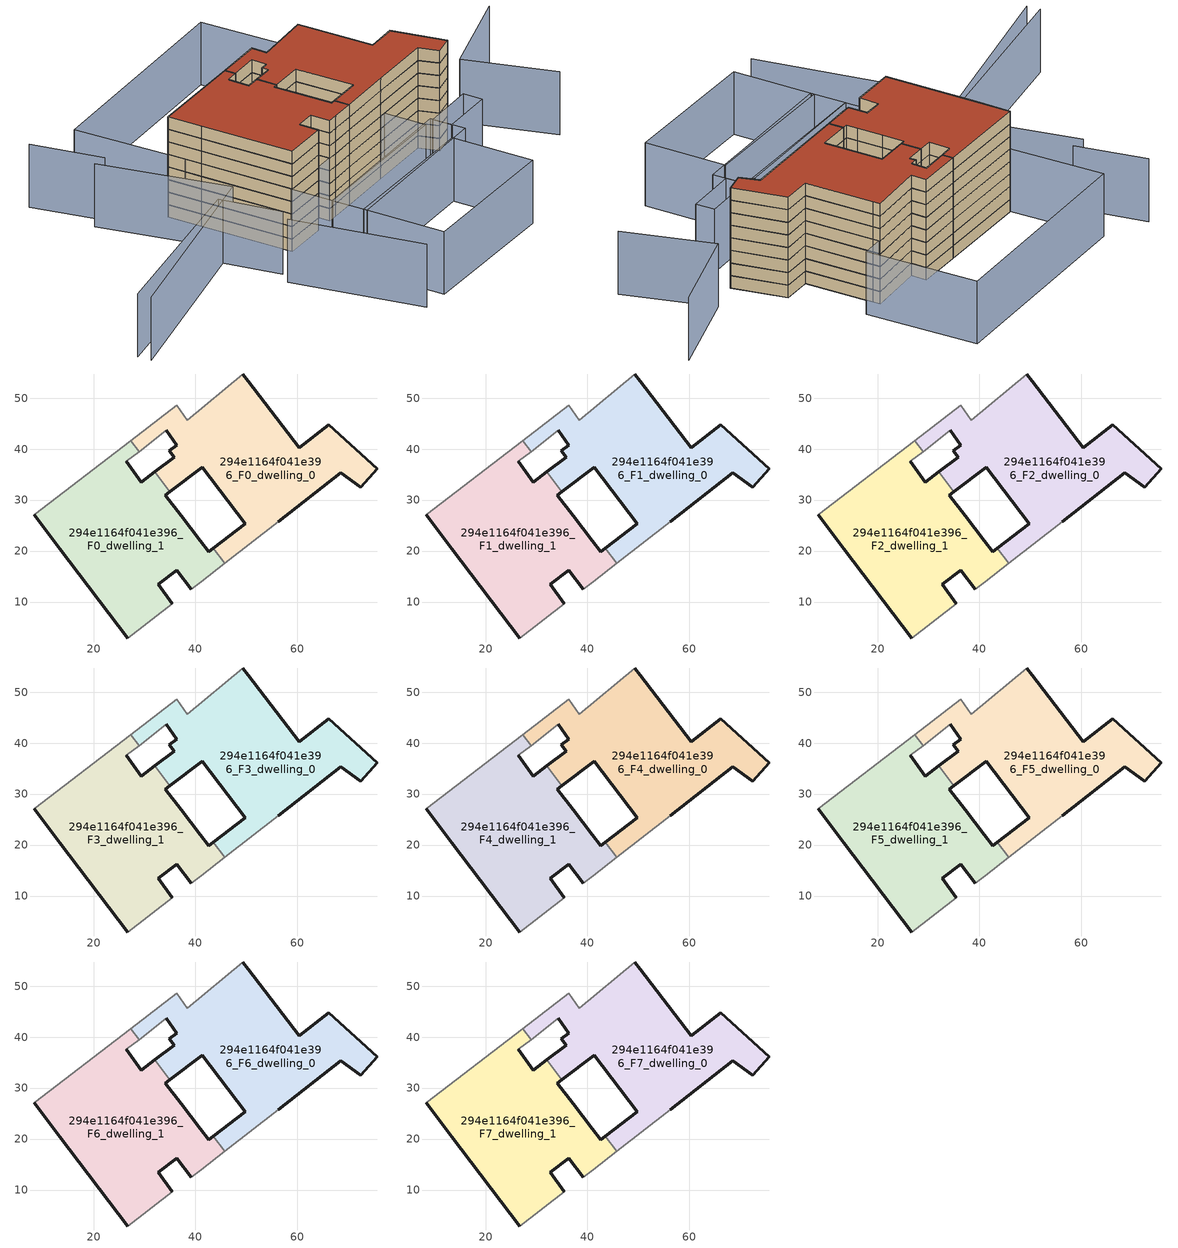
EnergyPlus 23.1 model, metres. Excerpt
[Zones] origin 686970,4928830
294e1164f041e396_F0_dwelling_0
 floor ground (EU_floor_Construction): 72.4,32.49 75.68,36.12 66.12,44.74 60.32,40.29 50.35,53.33 49.29,54.73 38.42,45.63 36.32,48.61 27.27,41.68 28.93,39.52 34.22,43.69 36.31,40.73 34.88,39.63 35.83,38.4 32,35.51 35,31.6 41.31,36.42 49.78,25.36 43.48,20.54 45.72,17.61 56.24,25.79 68.51,35.34 z0
 wall outside (EU_wall_Construction): 43.48,20.54 49.78,25.36 41.31,36.42 35,31.6 / 32,35.51 35.83,38.4 34.88,39.63 36.31,40.73 34.22,43.69 / 49.29,54.73 50.35,53.33 60.32,40.29 66.12,44.74 75.68,36.12 72.4,32.49 68.51,35.34 56.24,25.79 z0:3
 wall adiabatic (EU_wall_Construction): 56.24,25.79 45.72,17.61 / 34.22,43.69 28.93,39.52 / 27.27,41.68 36.32,48.61 38.42,45.63 49.29,54.73 z0:3
 wall to 294e1164f041e396_F0_dwelling_1 (EU_wall_Construction): 45.72,17.61 43.48,20.54 / 35,31.6 32,35.51 / 28.93,39.52 27.27,41.68 z0:3
294e1164f041e396_F0_dwelling_1
 floor ground (EU_floor_Construction): 39.19,12.53 41.12,14.03 45.72,17.61 43.48,20.54 42.6,19.86 40.96,22 37.19,26.92 34.12,30.92 35,31.6 32,35.51 29.37,33.53 26.46,37.57 28.93,39.52 27.27,41.68 8.35,27.16 13.39,20.5 26.7,2.95 35.47,9.68 32.69,13.52 36.37,16.28 z0
 wall outside (EU_wall_Construction): 26.7,2.95 13.39,20.5 8.35,27.16 / 26.46,37.57 29.37,33.53 32,35.51 / 35,31.6 34.12,30.92 37.19,26.92 40.96,22 42.6,19.86 43.48,20.54 / 39.19,12.53 36.37,16.28 32.69,13.52 35.47,9.68 z0:3
 wall adiabatic (EU_wall_Construction): 35.47,9.68 26.7,2.95 / 8.35,27.16 27.27,41.68 / 28.93,39.52 26.46,37.57 / 45.72,17.61 41.12,14.03 39.19,12.53 z0:3
294e1164f041e396_F1_dwelling_0
 floor to 294e1164f041e396_F0_dwelling_0 (EU_floor_Construction): 72.4,32.49 75.68,36.12 66.12,44.74 60.32,40.29 50.35,53.33 49.29,54.73 38.42,45.63 36.32,48.61 27.27,41.68 28.93,39.52 34.22,43.69 36.31,40.73 34.88,39.63 35.83,38.4 32,35.51 35,31.6 41.31,36.42 49.78,25.36 43.48,20.54 45.72,17.61 56.24,25.79 68.51,35.34 z3
 wall outside (EU_wall_Construction): 43.48,20.54 49.78,25.36 41.31,36.42 35,31.6 / 32,35.51 35.83,38.4 34.88,39.63 36.31,40.73 34.22,43.69 / 49.29,54.73 50.35,53.33 60.32,40.29 66.12,44.74 75.68,36.12 72.4,32.49 68.51,35.34 56.24,25.79 z3:6
 wall adiabatic (EU_wall_Construction): 56.24,25.79 45.72,17.61 / 34.22,43.69 28.93,39.52 / 27.27,41.68 36.32,48.61 38.42,45.63 49.29,54.73 z3:6
 wall to 294e1164f041e396_F1_dwelling_1 (EU_wall_Construction): 45.72,17.61 43.48,20.54 / 35,31.6 32,35.51 / 28.93,39.52 27.27,41.68 z3:6
294e1164f041e396_F1_dwelling_1
 floor to 294e1164f041e396_F0_dwelling_1 (EU_floor_Construction): 39.19,12.53 41.12,14.03 45.72,17.61 43.48,20.54 42.6,19.86 40.96,22 37.19,26.92 34.12,30.92 35,31.6 32,35.51 29.37,33.53 26.46,37.57 28.93,39.52 27.27,41.68 8.35,27.16 13.39,20.5 26.7,2.95 35.47,9.68 32.69,13.52 36.37,16.28 z3
 wall outside (EU_wall_Construction): 26.7,2.95 13.39,20.5 8.35,27.16 / 26.46,37.57 29.37,33.53 32,35.51 / 35,31.6 34.12,30.92 37.19,26.92 40.96,22 42.6,19.86 43.48,20.54 / 39.19,12.53 36.37,16.28 32.69,13.52 35.47,9.68 z3:6
 wall adiabatic (EU_wall_Construction): 35.47,9.68 26.7,2.95 / 8.35,27.16 27.27,41.68 / 28.93,39.52 26.46,37.57 / 45.72,17.61 41.12,14.03 39.19,12.53 z3:6
294e1164f041e396_F2_dwelling_0
 floor to 294e1164f041e396_F1_dwelling_0 (EU_floor_Construction): 72.4,32.49 75.68,36.12 66.12,44.74 60.32,40.29 50.35,53.33 49.29,54.73 38.42,45.63 36.32,48.61 27.27,41.68 28.93,39.52 34.22,43.69 36.31,40.73 34.88,39.63 35.83,38.4 32,35.51 35,31.6 41.31,36.42 49.78,25.36 43.48,20.54 45.72,17.61 56.24,25.79 68.51,35.34 z6
 wall outside (EU_wall_Construction): 43.48,20.54 49.78,25.36 41.31,36.42 35,31.6 / 32,35.51 35.83,38.4 34.88,39.63 36.31,40.73 34.22,43.69 / 49.29,54.73 50.35,53.33 60.32,40.29 66.12,44.74 75.68,36.12 72.4,32.49 68.51,35.34 56.24,25.79 z6:9
 wall adiabatic (EU_wall_Construction): 56.24,25.79 45.72,17.61 / 34.22,43.69 28.93,39.52 / 27.27,41.68 36.32,48.61 38.42,45.63 49.29,54.73 z6:9
 wall to 294e1164f041e396_F2_dwelling_1 (EU_wall_Construction): 45.72,17.61 43.48,20.54 / 35,31.6 32,35.51 / 28.93,39.52 27.27,41.68 z6:9
294e1164f041e396_F2_dwelling_1
 floor to 294e1164f041e396_F1_dwelling_1 (EU_floor_Construction): 39.19,12.53 41.12,14.03 45.72,17.61 43.48,20.54 42.6,19.86 40.96,22 37.19,26.92 34.12,30.92 35,31.6 32,35.51 29.37,33.53 26.46,37.57 28.93,39.52 27.27,41.68 8.35,27.16 13.39,20.5 26.7,2.95 35.47,9.68 32.69,13.52 36.37,16.28 z6
 wall outside (EU_wall_Construction): 26.7,2.95 13.39,20.5 8.35,27.16 / 26.46,37.57 29.37,33.53 32,35.51 / 35,31.6 34.12,30.92 37.19,26.92 40.96,22 42.6,19.86 43.48,20.54 / 39.19,12.53 36.37,16.28 32.69,13.52 35.47,9.68 z6:9
 wall adiabatic (EU_wall_Construction): 35.47,9.68 26.7,2.95 / 8.35,27.16 27.27,41.68 / 28.93,39.52 26.46,37.57 / 45.72,17.61 41.12,14.03 39.19,12.53 z6:9
294e1164f041e396_F3_dwelling_0
 floor to 294e1164f041e396_F2_dwelling_0 (EU_floor_Construction): 72.4,32.49 75.68,36.12 66.12,44.74 60.32,40.29 50.35,53.33 49.29,54.73 38.42,45.63 36.32,48.61 27.27,41.68 28.93,39.52 34.22,43.69 36.31,40.73 34.88,39.63 35.83,38.4 32,35.51 35,31.6 41.31,36.42 49.78,25.36 43.48,20.54 45.72,17.61 56.24,25.79 68.51,35.34 z9
 wall outside (EU_wall_Construction): 43.48,20.54 49.78,25.36 41.31,36.42 35,31.6 / 32,35.51 35.83,38.4 34.88,39.63 36.31,40.73 34.22,43.69 / 49.29,54.73 50.35,53.33 60.32,40.29 66.12,44.74 75.68,36.12 72.4,32.49 68.51,35.34 56.24,25.79 z9:12
 wall adiabatic (EU_wall_Construction): 56.24,25.79 45.72,17.61 / 34.22,43.69 28.93,39.52 / 27.27,41.68 36.32,48.61 38.42,45.63 49.29,54.73 z9:12
 wall to 294e1164f041e396_F3_dwelling_1 (EU_wall_Construction): 45.72,17.61 43.48,20.54 / 35,31.6 32,35.51 / 28.93,39.52 27.27,41.68 z9:12
294e1164f041e396_F3_dwelling_1
 floor to 294e1164f041e396_F2_dwelling_1 (EU_floor_Construction): 39.19,12.53 41.12,14.03 45.72,17.61 43.48,20.54 42.6,19.86 40.96,22 37.19,26.92 34.12,30.92 35,31.6 32,35.51 29.37,33.53 26.46,37.57 28.93,39.52 27.27,41.68 8.35,27.16 13.39,20.5 26.7,2.95 35.47,9.68 32.69,13.52 36.37,16.28 z9
 wall outside (EU_wall_Construction): 26.7,2.95 13.39,20.5 8.35,27.16 / 26.46,37.57 29.37,33.53 32,35.51 / 35,31.6 34.12,30.92 37.19,26.92 40.96,22 42.6,19.86 43.48,20.54 / 39.19,12.53 36.37,16.28 32.69,13.52 35.47,9.68 z9:12
 wall adiabatic (EU_wall_Construction): 35.47,9.68 26.7,2.95 / 8.35,27.16 27.27,41.68 / 28.93,39.52 26.46,37.57 / 45.72,17.61 41.12,14.03 39.19,12.53 z9:12
294e1164f041e396_F4_dwelling_0
 floor to 294e1164f041e396_F3_dwelling_0 (EU_floor_Construction): 72.4,32.49 75.68,36.12 66.12,44.74 60.32,40.29 50.35,53.33 49.29,54.73 38.42,45.63 36.32,48.61 27.27,41.68 28.93,39.52 34.22,43.69 36.31,40.73 34.88,39.63 35.83,38.4 32,35.51 35,31.6 41.31,36.42 49.78,25.36 43.48,20.54 45.72,17.61 56.24,25.79 68.51,35.34 z12
 wall outside (EU_wall_Construction): 43.48,20.54 49.78,25.36 41.31,36.42 35,31.6 / 32,35.51 35.83,38.4 34.88,39.63 36.31,40.73 34.22,43.69 / 49.29,54.73 50.35,53.33 60.32,40.29 66.12,44.74 75.68,36.12 72.4,32.49 68.51,35.34 56.24,25.79 z12:15
 wall adiabatic (EU_wall_Construction): 56.24,25.79 45.72,17.61 / 34.22,43.69 28.93,39.52 / 27.27,41.68 36.32,48.61 38.42,45.63 49.29,54.73 z12:15
 wall to 294e1164f041e396_F4_dwelling_1 (EU_wall_Construction): 45.72,17.61 43.48,20.54 / 35,31.6 32,35.51 / 28.93,39.52 27.27,41.68 z12:15
294e1164f041e396_F4_dwelling_1
 floor to 294e1164f041e396_F3_dwelling_1 (EU_floor_Construction): 39.19,12.53 41.12,14.03 45.72,17.61 43.48,20.54 42.6,19.86 40.96,22 37.19,26.92 34.12,30.92 35,31.6 32,35.51 29.37,33.53 26.46,37.57 28.93,39.52 27.27,41.68 8.35,27.16 13.39,20.5 26.7,2.95 35.47,9.68 32.69,13.52 36.37,16.28 z12
 wall outside (EU_wall_Construction): 26.7,2.95 13.39,20.5 8.35,27.16 / 26.46,37.57 29.37,33.53 32,35.51 / 35,31.6 34.12,30.92 37.19,26.92 40.96,22 42.6,19.86 43.48,20.54 / 39.19,12.53 36.37,16.28 32.69,13.52 35.47,9.68 z12:15
 wall adiabatic (EU_wall_Construction): 35.47,9.68 26.7,2.95 / 8.35,27.16 27.27,41.68 / 28.93,39.52 26.46,37.57 / 45.72,17.61 41.12,14.03 39.19,12.53 z12:15
294e1164f041e396_F5_dwelling_0
 floor to 294e1164f041e396_F4_dwelling_0 (EU_floor_Construction): 72.4,32.49 75.68,36.12 66.12,44.74 60.32,40.29 50.35,53.33 49.29,54.73 38.42,45.63 36.32,48.61 27.27,41.68 28.93,39.52 34.22,43.69 36.31,40.73 34.88,39.63 35.83,38.4 32,35.51 35,31.6 41.31,36.42 49.78,25.36 43.48,20.54 45.72,17.61 56.24,25.79 68.51,35.34 z15
 wall outside (EU_wall_Construction): 43.48,20.54 49.78,25.36 41.31,36.42 35,31.6 / 32,35.51 35.83,38.4 34.88,39.63 36.31,40.73 34.22,43.69 / 49.29,54.73 50.35,53.33 60.32,40.29 66.12,44.74 75.68,36.12 72.4,32.49 68.51,35.34 56.24,25.79 z15:18
 wall adiabatic (EU_wall_Construction): 56.24,25.79 45.72,17.61 / 34.22,43.69 28.93,39.52 / 27.27,41.68 36.32,48.61 38.42,45.63 49.29,54.73 z15:18
 wall to 294e1164f041e396_F5_dwelling_1 (EU_wall_Construction): 45.72,17.61 43.48,20.54 / 35,31.6 32,35.51 / 28.93,39.52 27.27,41.68 z15:18
294e1164f041e396_F5_dwelling_1
 floor to 294e1164f041e396_F4_dwelling_1 (EU_floor_Construction): 39.19,12.53 41.12,14.03 45.72,17.61 43.48,20.54 42.6,19.86 40.96,22 37.19,26.92 34.12,30.92 35,31.6 32,35.51 29.37,33.53 26.46,37.57 28.93,39.52 27.27,41.68 8.35,27.16 13.39,20.5 26.7,2.95 35.47,9.68 32.69,13.52 36.37,16.28 z15
 wall outside (EU_wall_Construction): 26.7,2.95 13.39,20.5 8.35,27.16 / 26.46,37.57 29.37,33.53 32,35.51 / 35,31.6 34.12,30.92 37.19,26.92 40.96,22 42.6,19.86 43.48,20.54 / 39.19,12.53 36.37,16.28 32.69,13.52 35.47,9.68 z15:18
 wall adiabatic (EU_wall_Construction): 35.47,9.68 26.7,2.95 / 8.35,27.16 27.27,41.68 / 28.93,39.52 26.46,37.57 / 45.72,17.61 41.12,14.03 39.19,12.53 z15:18
294e1164f041e396_F6_dwelling_0
 floor to 294e1164f041e396_F5_dwelling_0 (EU_floor_Construction): 72.4,32.49 75.68,36.12 66.12,44.74 60.32,40.29 50.35,53.33 49.29,54.73 38.42,45.63 36.32,48.61 27.27,41.68 28.93,39.52 34.22,43.69 36.31,40.73 34.88,39.63 35.83,38.4 32,35.51 35,31.6 41.31,36.42 49.78,25.36 43.48,20.54 45.72,17.61 56.24,25.79 68.51,35.34 z18
 wall outside (EU_wall_Construction): 43.48,20.54 49.78,25.36 41.31,36.42 35,31.6 / 32,35.51 35.83,38.4 34.88,39.63 36.31,40.73 34.22,43.69 / 49.29,54.73 50.35,53.33 60.32,40.29 66.12,44.74 75.68,36.12 72.4,32.49 68.51,35.34 56.24,25.79 z18:21
 wall adiabatic (EU_wall_Construction): 56.24,25.79 45.72,17.61 / 34.22,43.69 28.93,39.52 / 27.27,41.68 36.32,48.61 38.42,45.63 49.29,54.73 z18:21
 wall to 294e1164f041e396_F6_dwelling_1 (EU_wall_Construction): 45.72,17.61 43.48,20.54 / 35,31.6 32,35.51 / 28.93,39.52 27.27,41.68 z18:21
294e1164f041e396_F6_dwelling_1
 floor to 294e1164f041e396_F5_dwelling_1 (EU_floor_Construction): 39.19,12.53 41.12,14.03 45.72,17.61 43.48,20.54 42.6,19.86 40.96,22 37.19,26.92 34.12,30.92 35,31.6 32,35.51 29.37,33.53 26.46,37.57 28.93,39.52 27.27,41.68 8.35,27.16 13.39,20.5 26.7,2.95 35.47,9.68 32.69,13.52 36.37,16.28 z18
 wall outside (EU_wall_Construction): 26.7,2.95 13.39,20.5 8.35,27.16 / 26.46,37.57 29.37,33.53 32,35.51 / 35,31.6 34.12,30.92 37.19,26.92 40.96,22 42.6,19.86 43.48,20.54 / 39.19,12.53 36.37,16.28 32.69,13.52 35.47,9.68 z18:21
 wall adiabatic (EU_wall_Construction): 35.47,9.68 26.7,2.95 / 8.35,27.16 27.27,41.68 / 28.93,39.52 26.46,37.57 / 45.72,17.61 41.12,14.03 39.19,12.53 z18:21
294e1164f041e396_F7_dwelling_0
 floor to 294e1164f041e396_F6_dwelling_0 (EU_floor_Construction): 72.4,32.49 75.68,36.12 66.12,44.74 60.32,40.29 50.35,53.33 49.29,54.73 38.42,45.63 36.32,48.61 27.27,41.68 28.93,39.52 34.22,43.69 36.31,40.73 34.88,39.63 35.83,38.4 32,35.51 35,31.6 41.31,36.42 49.78,25.36 43.48,20.54 45.72,17.61 56.24,25.79 68.51,35.34 z21
 wall outside (EU_wall_Construction): 43.48,20.54 49.78,25.36 41.31,36.42 35,31.6 / 32,35.51 35.83,38.4 34.88,39.63 36.31,40.73 34.22,43.69 / 49.29,54.73 50.35,53.33 60.32,40.29 66.12,44.74 75.68,36.12 72.4,32.49 68.51,35.34 56.24,25.79 z21:24
 wall adiabatic (EU_wall_Construction): 56.24,25.79 45.72,17.61 / 34.22,43.69 28.93,39.52 / 27.27,41.68 36.32,48.61 38.42,45.63 49.29,54.73 z21:24
 wall to 294e1164f041e396_F7_dwelling_1 (EU_wall_Construction): 45.72,17.61 43.48,20.54 / 35,31.6 32,35.51 / 28.93,39.52 27.27,41.68 z21:24
 roof outside (EU_roof_Construction): 66.12,44.74 75.68,36.12 72.4,32.49 68.51,35.34 56.24,25.79 45.72,17.61 43.48,20.54 49.78,25.36 41.31,36.42 35,31.6 32,35.51 35.83,38.4 34.88,39.63 36.31,40.73 34.22,43.69 28.93,39.52 27.27,41.68 36.32,48.61 38.42,45.63 49.29,54.73 50.35,53.33 60.32,40.29 z24
294e1164f041e396_F7_dwelling_1
 floor to 294e1164f041e396_F6_dwelling_1 (EU_floor_Construction): 39.19,12.53 41.12,14.03 45.72,17.61 43.48,20.54 42.6,19.86 40.96,22 37.19,26.92 34.12,30.92 35,31.6 32,35.51 29.37,33.53 26.46,37.57 28.93,39.52 27.27,41.68 8.35,27.16 13.39,20.5 26.7,2.95 35.47,9.68 32.69,13.52 36.37,16.28 z21
 wall outside (EU_wall_Construction): 26.7,2.95 13.39,20.5 8.35,27.16 / 26.46,37.57 29.37,33.53 32,35.51 / 35,31.6 34.12,30.92 37.19,26.92 40.96,22 42.6,19.86 43.48,20.54 / 39.19,12.53 36.37,16.28 32.69,13.52 35.47,9.68 z21:24
 wall adiabatic (EU_wall_Construction): 35.47,9.68 26.7,2.95 / 8.35,27.16 27.27,41.68 / 28.93,39.52 26.46,37.57 / 45.72,17.61 41.12,14.03 39.19,12.53 z21:24
 roof outside (EU_roof_Construction): 35,31.6 34.12,30.92 37.19,26.92 40.96,22 42.6,19.86 43.48,20.54 45.72,17.61 41.12,14.03 39.19,12.53 36.37,16.28 32.69,13.52 35.47,9.68 26.7,2.95 13.39,20.5 8.35,27.16 27.27,41.68 28.93,39.52 26.46,37.57 29.37,33.53 32,35.51 z24
shading: 20.77,-9.01 43.47,-30.48 / -21,-27.64 10.58,4.71 / 10.58,4.71 21.05,-5.51 / -7.44,29.17 15.54,8.73 / 15.54,8.73 -18.94,-30.03 / -16.88,42.37 -4.43,30.94 / 98.5,29.64 81.17,42.81 / 81.17,42.81 95.92,62.22 / 66.48,11.13 78.29,-4.49 / 78.29,-4.49 49.06,-26.59 / 49.06,-26.59 37.25,-10.97 / 37.25,-10.97 66.48,11.13 / 70.59,14.01 37.72,-11.59 / 37.72,-11.59 32.53,-4.92 / 32.53,-4.92 65.4,20.67 / 65.4,20.67 70.59,14.01 / 63.52,18.66 32.57,-4.98 / 32.57,-4.98 26.44,3.03 / 26.44,3.03 57.4,26.68 / 57.4,26.68 63.52,18.66 / 65.68,20.14 75.96,28.3 / 75.96,28.3 78.85,24.65 / 78.85,24.65 68.57,16.49 / 68.57,16.49 65.68,20.14 / -5.66,44.82 37.08,78.72 / 37.08,78.72 53.71,57.76 / 53.71,57.76 10.97,23.86 / 10.97,23.86 -5.66,44.82 z0:15
[Building]
EU S2 Campaign: North Axis=0; Terrain=City; Solar Distribution=FullExterior
[Site:Location]
Bologna: Latitude=44.5; Longitude=11.25; Time Zone=1; Elevation=37
[SizingPeriod:WeatherFileDays]
AnnualSizingPeriod: Begin Month=1; Begin Day of Month=1; End Month=12; End Day of Month=31; Day of Week for Start Day=Monday; Use Weather File Daylight Saving Period=No; Use Weather File Rain and Snow Indicators=No
[MATERIAL]
EU_InternalMass_Material: Roughness=MediumRough; Thickness=0.1; Conductivity=1; Density=1800; Specific Heat=900; Thermal Absorptance=0.9; Solar Absorptance=0.7; Visible Absorptance=0.7
[MATERIAL:NOMASS] Roughness=MediumRough; Thermal Absorptance=0.9; Solar Absorptance=0.7; Visible Absorptance=0.7
Name | Thermal Resistance
EU_wall_NoMass | 0.905828
EU_roof_NoMass | 0.37593
EU_floor_NoMass | 0.67114
[CONSTRUCTION]
EU_wall_Construction: EU_wall_NoMass
EU_roof_Construction: EU_roof_NoMass
EU_floor_Construction: EU_floor_NoMass
EU_InternalMass_Construction: EU_InternalMass_Material
[ZONE] Type=1; Multiplier=1; Ceiling Height=autocalculate; Floor Area=autocalculate; Part of Total Floor Area=Yes
Name | Volume
294e1164f041e396_F0_dwelling_0 | 2020.16
294e1164f041e396_F1_dwelling_0; 294e1164f041e396_F2_dwelling_0; 294e1164f041e396_F3_dwelling_0; 294e1164f041e396_F4_dwelling_0; 294e1164f041e396_F5_dwelling_0; 294e1164f041e396_F6_dwelling_0; 294e1164f041e396_F7_dwelling_0; 294e1164f041e396_F0_dwelling_1; 294e1164f041e396_F1_dwelling_1; 294e1164f041e396_F2_dwelling_1; 294e1164f041e396_F3_dwelling_1; 294e1164f041e396_F4_dwelling_1; 294e1164f041e396_F5_dwelling_1; 294e1164f041e396_F6_dwelling_1; 294e1164f041e396_F7_dwelling_1 | 2020.17
[INTERNALMASS] Construction=EU_InternalMass_Construction
Name | Zone or ZoneList | Surface Area
294e1164f041e396_F0_dwelling_0_EU_InternalMass | 294e1164f041e396_F0_dwelling_0 | 673.388
294e1164f041e396_F0_dwelling_1_EU_InternalMass | 294e1164f041e396_F0_dwelling_1 | 673.391
294e1164f041e396_F1_dwelling_0_EU_InternalMass | 294e1164f041e396_F1_dwelling_0 | 673.388
294e1164f041e396_F1_dwelling_1_EU_InternalMass | 294e1164f041e396_F1_dwelling_1 | 673.391
294e1164f041e396_F2_dwelling_0_EU_InternalMass | 294e1164f041e396_F2_dwelling_0 | 673.388
294e1164f041e396_F2_dwelling_1_EU_InternalMass | 294e1164f041e396_F2_dwelling_1 | 673.391
294e1164f041e396_F3_dwelling_0_EU_InternalMass | 294e1164f041e396_F3_dwelling_0 | 673.388
294e1164f041e396_F3_dwelling_1_EU_InternalMass | 294e1164f041e396_F3_dwelling_1 | 673.391
294e1164f041e396_F4_dwelling_0_EU_InternalMass | 294e1164f041e396_F4_dwelling_0 | 673.388
294e1164f041e396_F4_dwelling_1_EU_InternalMass | 294e1164f041e396_F4_dwelling_1 | 673.391
294e1164f041e396_F5_dwelling_0_EU_InternalMass | 294e1164f041e396_F5_dwelling_0 | 673.388
294e1164f041e396_F5_dwelling_1_EU_InternalMass | 294e1164f041e396_F5_dwelling_1 | 673.391
294e1164f041e396_F6_dwelling_0_EU_InternalMass | 294e1164f041e396_F6_dwelling_0 | 673.388
294e1164f041e396_F6_dwelling_1_EU_InternalMass | 294e1164f041e396_F6_dwelling_1 | 673.391
294e1164f041e396_F7_dwelling_0_EU_InternalMass | 294e1164f041e396_F7_dwelling_0 | 673.388
294e1164f041e396_F7_dwelling_1_EU_InternalMass | 294e1164f041e396_F7_dwelling_1 | 673.391
[OTHEREQUIPMENT] Fuel Type=Electricity; Design Level Calculation Method=Watts/Area; Power per Zone Floor Area=1; Fraction Latent=0; Fraction Radiant=0; Fraction Lost=0; Carbon Dioxide Generation Rate=0; EndUse Subcategory=EU_Step8_InternalGains
Name | Zone or ZoneList or Space or SpaceList | Schedule
EU_Step8_InternalGain_294e1164f041e396_F0_dwelling_0_f000 | 294e1164f041e396_F0_dwelling_0 | EU_Step8_GainSchedule_294e1164f041e396_F0_dwelling_0_f000
EU_Step8_InternalGain_294e1164f041e396_F0_dwelling_1_f000 | 294e1164f041e396_F0_dwelling_1 | EU_Step8_GainSchedule_294e1164f041e396_F0_dwelling_1_f000
EU_Step8_InternalGain_294e1164f041e396_F1_dwelling_0_f000 | 294e1164f041e396_F1_dwelling_0 | EU_Step8_GainSchedule_294e1164f041e396_F1_dwelling_0_f000
EU_Step8_InternalGain_294e1164f041e396_F1_dwelling_1_f000 | 294e1164f041e396_F1_dwelling_1 | EU_Step8_GainSchedule_294e1164f041e396_F1_dwelling_1_f000
EU_Step8_InternalGain_294e1164f041e396_F2_dwelling_0_f000 | 294e1164f041e396_F2_dwelling_0 | EU_Step8_GainSchedule_294e1164f041e396_F2_dwelling_0_f000
EU_Step8_InternalGain_294e1164f041e396_F2_dwelling_1_f000 | 294e1164f041e396_F2_dwelling_1 | EU_Step8_GainSchedule_294e1164f041e396_F2_dwelling_1_f000
EU_Step8_InternalGain_294e1164f041e396_F3_dwelling_0_f000 | 294e1164f041e396_F3_dwelling_0 | EU_Step8_GainSchedule_294e1164f041e396_F3_dwelling_0_f000
EU_Step8_InternalGain_294e1164f041e396_F3_dwelling_1_f000 | 294e1164f041e396_F3_dwelling_1 | EU_Step8_GainSchedule_294e1164f041e396_F3_dwelling_1_f000
EU_Step8_InternalGain_294e1164f041e396_F4_dwelling_0_f000 | 294e1164f041e396_F4_dwelling_0 | EU_Step8_GainSchedule_294e1164f041e396_F4_dwelling_0_f000
EU_Step8_InternalGain_294e1164f041e396_F4_dwelling_1_f000 | 294e1164f041e396_F4_dwelling_1 | EU_Step8_GainSchedule_294e1164f041e396_F4_dwelling_1_f000
EU_Step8_InternalGain_294e1164f041e396_F5_dwelling_0_f000 | 294e1164f041e396_F5_dwelling_0 | EU_Step8_GainSchedule_294e1164f041e396_F5_dwelling_0_f000
EU_Step8_InternalGain_294e1164f041e396_F5_dwelling_1_f000 | 294e1164f041e396_F5_dwelling_1 | EU_Step8_GainSchedule_294e1164f041e396_F5_dwelling_1_f000
EU_Step8_InternalGain_294e1164f041e396_F6_dwelling_0_f000 | 294e1164f041e396_F6_dwelling_0 | EU_Step8_GainSchedule_294e1164f041e396_F6_dwelling_0_f000
EU_Step8_InternalGain_294e1164f041e396_F6_dwelling_1_f000 | 294e1164f041e396_F6_dwelling_1 | EU_Step8_GainSchedule_294e1164f041e396_F6_dwelling_1_f000
EU_Step8_InternalGain_294e1164f041e396_F7_dwelling_0_f000 | 294e1164f041e396_F7_dwelling_0 | EU_Step8_GainSchedule_294e1164f041e396_F7_dwelling_0_f000
EU_Step8_InternalGain_294e1164f041e396_F7_dwelling_1_f000 | 294e1164f041e396_F7_dwelling_1 | EU_Step8_GainSchedule_294e1164f041e396_F7_dwelling_1_f000
[ZONEVENTILATION:DESIGNFLOWRATE] Schedule=EU_AlwaysOn; Design Flow Rate Calculation Method=AirChanges/Hour; Air Changes per Hour=0.73129; Ventilation Type=Natural; Fan Pressure Rise=0; Fan Total Efficiency=1; Constant Term Coefficient=1; Temperature Term Coefficient=0; Velocity Term Coefficient=0; Velocity Squared Term Coefficient=0; Minimum Indoor Temperature=-100; Maximum Indoor Temperature=100; Delta Temperature=-100; Minimum Outdoor Temperature=-100; Maximum Outdoor Temperature=100; Maximum Wind Speed=40
Name | Zone or ZoneList or Space or SpaceList
EU_ConstantAir_294e1164f041e396_F0_dwelling_0 | 294e1164f041e396_F0_dwelling_0
EU_ConstantAir_294e1164f041e396_F0_dwelling_1 | 294e1164f041e396_F0_dwelling_1
EU_ConstantAir_294e1164f041e396_F1_dwelling_0 | 294e1164f041e396_F1_dwelling_0
EU_ConstantAir_294e1164f041e396_F1_dwelling_1 | 294e1164f041e396_F1_dwelling_1
EU_ConstantAir_294e1164f041e396_F2_dwelling_0 | 294e1164f041e396_F2_dwelling_0
EU_ConstantAir_294e1164f041e396_F2_dwelling_1 | 294e1164f041e396_F2_dwelling_1
EU_ConstantAir_294e1164f041e396_F3_dwelling_0 | 294e1164f041e396_F3_dwelling_0
EU_ConstantAir_294e1164f041e396_F3_dwelling_1 | 294e1164f041e396_F3_dwelling_1
EU_ConstantAir_294e1164f041e396_F4_dwelling_0 | 294e1164f041e396_F4_dwelling_0
EU_ConstantAir_294e1164f041e396_F4_dwelling_1 | 294e1164f041e396_F4_dwelling_1
EU_ConstantAir_294e1164f041e396_F5_dwelling_0 | 294e1164f041e396_F5_dwelling_0
EU_ConstantAir_294e1164f041e396_F5_dwelling_1 | 294e1164f041e396_F5_dwelling_1
EU_ConstantAir_294e1164f041e396_F6_dwelling_0 | 294e1164f041e396_F6_dwelling_0
EU_ConstantAir_294e1164f041e396_F6_dwelling_1 | 294e1164f041e396_F6_dwelling_1
EU_ConstantAir_294e1164f041e396_F7_dwelling_0 | 294e1164f041e396_F7_dwelling_0
EU_ConstantAir_294e1164f041e396_F7_dwelling_1 | 294e1164f041e396_F7_dwelling_1
[HVACTEMPLATE:THERMOSTAT] Constant Heating Setpoint=20; Constant Cooling Setpoint=50
EU_HeatOnly_294e1164f041e396_F0_dwelling_0; EU_HeatOnly_294e1164f041e396_F0_dwelling_1; EU_HeatOnly_294e1164f041e396_F1_dwelling_0; EU_HeatOnly_294e1164f041e396_F1_dwelling_1; EU_HeatOnly_294e1164f041e396_F2_dwelling_0; EU_HeatOnly_294e1164f041e396_F2_dwelling_1; EU_HeatOnly_294e1164f041e396_F3_dwelling_0; EU_HeatOnly_294e1164f041e396_F3_dwelling_1; EU_HeatOnly_294e1164f041e396_F4_dwelling_0; EU_HeatOnly_294e1164f041e396_F4_dwelling_1; EU_HeatOnly_294e1164f041e396_F5_dwelling_0; EU_HeatOnly_294e1164f041e396_F5_dwelling_1; EU_HeatOnly_294e1164f041e396_F6_dwelling_0; EU_HeatOnly_294e1164f041e396_F6_dwelling_1; EU_HeatOnly_294e1164f041e396_F7_dwelling_0; EU_HeatOnly_294e1164f041e396_F7_dwelling_1
[HVACTEMPLATE:ZONE:IDEALLOADSAIRSYSTEM] System Availability Schedule=EU_AlwaysOn; Maximum Heating Supply Air Temperature=50; Minimum Cooling Supply Air Temperature=13; Maximum Heating Supply Air Humidity Ratio=0.0156; Minimum Cooling Supply Air Humidity Ratio=0.0077; Heating Limit=NoLimit; Cooling Limit=NoLimit; Heating Availability Schedule=EU_AlwaysOn; Cooling Availability Schedule=EU_CoolingOff; Dehumidification Control Type=ConstantSensibleHeatRatio; Cooling Sensible Heat Ratio=0.7; Dehumidification Setpoint=60; Humidification Control Type=None; Humidification Setpoint=30; Outdoor Air Method=None; Outdoor Air Flow Rate per Person=0.00944; Outdoor Air Flow Rate per Zone Floor Area=0; Outdoor Air Flow Rate per Zone=0; Demand Controlled Ventilation Type=None; Outdoor Air Economizer Type=NoEconomizer; Heat Recovery Type=None; Sensible Heat Recovery Effectiveness=0.7; Latent Heat Recovery Effectiveness=0.65
Name | Template Thermostat
294e1164f041e396_F0_dwelling_0 | EU_HeatOnly_294e1164f041e396_F0_dwelling_0
294e1164f041e396_F0_dwelling_1 | EU_HeatOnly_294e1164f041e396_F0_dwelling_1
294e1164f041e396_F1_dwelling_0 | EU_HeatOnly_294e1164f041e396_F1_dwelling_0
294e1164f041e396_F1_dwelling_1 | EU_HeatOnly_294e1164f041e396_F1_dwelling_1
294e1164f041e396_F2_dwelling_0 | EU_HeatOnly_294e1164f041e396_F2_dwelling_0
294e1164f041e396_F2_dwelling_1 | EU_HeatOnly_294e1164f041e396_F2_dwelling_1
294e1164f041e396_F3_dwelling_0 | EU_HeatOnly_294e1164f041e396_F3_dwelling_0
294e1164f041e396_F3_dwelling_1 | EU_HeatOnly_294e1164f041e396_F3_dwelling_1
294e1164f041e396_F4_dwelling_0 | EU_HeatOnly_294e1164f041e396_F4_dwelling_0
294e1164f041e396_F4_dwelling_1 | EU_HeatOnly_294e1164f041e396_F4_dwelling_1
294e1164f041e396_F5_dwelling_0 | EU_HeatOnly_294e1164f041e396_F5_dwelling_0
294e1164f041e396_F5_dwelling_1 | EU_HeatOnly_294e1164f041e396_F5_dwelling_1
294e1164f041e396_F6_dwelling_0 | EU_HeatOnly_294e1164f041e396_F6_dwelling_0
294e1164f041e396_F6_dwelling_1 | EU_HeatOnly_294e1164f041e396_F6_dwelling_1
294e1164f041e396_F7_dwelling_0 | EU_HeatOnly_294e1164f041e396_F7_dwelling_0
294e1164f041e396_F7_dwelling_1 | EU_HeatOnly_294e1164f041e396_F7_dwelling_1
[SIZING:ZONE] Zone Cooling Design Supply Air Temperature Input Method=SupplyAirTemperature; Zone Cooling Design Supply Air Temperature=13; Zone Heating Design Supply Air Temperature Input Method=SupplyAirTemperature; Zone Heating Design Supply Air Temperature=50; Zone Cooling Design Supply Air Humidity Ratio=0.008; Zone Heating Design Supply Air Humidity Ratio=0.008; Cooling Design Air Flow Method=DesignDay; Cooling Design Air Flow Rate=0; Cooling Minimum Air Flow per Zone Floor Area=0.000762; Cooling Minimum Air Flow=0; Cooling Minimum Air Flow Fraction=0.2; Heating Design Air Flow Method=DesignDay; Heating Design Air Flow Rate=0; Heating Maximum Air Flow per Zone Floor Area=0.002032; Heating Maximum Air Flow=0.141576; Heating Maximum Air Flow Fraction=0.3; Account for Dedicated Outdoor Air System=No; Dedicated Outdoor Air System Control Strategy=NeutralSupplyAir; Dedicated Outdoor Air Low Setpoint Temperature for Design=autosize; Dedicated Outdoor Air High Setpoint Temperature for Design=autosize; Zone Load Sizing Method=Sensible Load Only No Latent Load; Zone Latent Cooling Design Supply Air Humidity Ratio Input Method=HumidityRatioDifference; Zone Cooling Design Supply Air Humidity Ratio Difference=0.005; Zone Latent Heating Design Supply Air Humidity Ratio Input Method=HumidityRatioDifference; Zone Humidification Design Supply Air Humidity Ratio Difference=0.005
294e1164f041e396_F0_dwelling_0; 294e1164f041e396_F0_dwelling_1; 294e1164f041e396_F1_dwelling_0; 294e1164f041e396_F1_dwelling_1; 294e1164f041e396_F2_dwelling_0; 294e1164f041e396_F2_dwelling_1; 294e1164f041e396_F3_dwelling_0; 294e1164f041e396_F3_dwelling_1; 294e1164f041e396_F4_dwelling_0; 294e1164f041e396_F4_dwelling_1; 294e1164f041e396_F5_dwelling_0; 294e1164f041e396_F5_dwelling_1; 294e1164f041e396_F6_dwelling_0; 294e1164f041e396_F6_dwelling_1; 294e1164f041e396_F7_dwelling_0; 294e1164f041e396_F7_dwelling_1
[SCHEDULE:CONSTANT]
Name | Hourly Value
EU_AlwaysOn | 1
EU_CoolingOff | 0
[SCHEDULE:FILE] Column Number=1; Rows to Skip at Top=0; Number of Hours of Data=8760; Column Separator=Comma; Interpolate to Timestep=No; Minutes per Item=60; Adjust Schedule for Daylight Savings=Yes
Name | File
EU_Step8_GainSchedule_294e1164f041e396_F0_dwelling_0_f000 | ../../schedules/294e1164f041e396/294e1164f041e396_F0_dwelling_0_f000_gain.csv
EU_Step8_GainSchedule_294e1164f041e396_F0_dwelling_1_f000 | ../../schedules/294e1164f041e396/294e1164f041e396_F0_dwelling_1_f000_gain.csv
EU_Step8_GainSchedule_294e1164f041e396_F1_dwelling_0_f000 | ../../schedules/294e1164f041e396/294e1164f041e396_F1_dwelling_0_f000_gain.csv
EU_Step8_GainSchedule_294e1164f041e396_F1_dwelling_1_f000 | ../../schedules/294e1164f041e396/294e1164f041e396_F1_dwelling_1_f000_gain.csv
EU_Step8_GainSchedule_294e1164f041e396_F2_dwelling_0_f000 | ../../schedules/294e1164f041e396/294e1164f041e396_F2_dwelling_0_f000_gain.csv
EU_Step8_GainSchedule_294e1164f041e396_F2_dwelling_1_f000 | ../../schedules/294e1164f041e396/294e1164f041e396_F2_dwelling_1_f000_gain.csv
EU_Step8_GainSchedule_294e1164f041e396_F3_dwelling_0_f000 | ../../schedules/294e1164f041e396/294e1164f041e396_F3_dwelling_0_f000_gain.csv
EU_Step8_GainSchedule_294e1164f041e396_F3_dwelling_1_f000 | ../../schedules/294e1164f041e396/294e1164f041e396_F3_dwelling_1_f000_gain.csv
EU_Step8_GainSchedule_294e1164f041e396_F4_dwelling_0_f000 | ../../schedules/294e1164f041e396/294e1164f041e396_F4_dwelling_0_f000_gain.csv
EU_Step8_GainSchedule_294e1164f041e396_F4_dwelling_1_f000 | ../../schedules/294e1164f041e396/294e1164f041e396_F4_dwelling_1_f000_gain.csv
EU_Step8_GainSchedule_294e1164f041e396_F5_dwelling_0_f000 | ../../schedules/294e1164f041e396/294e1164f041e396_F5_dwelling_0_f000_gain.csv
EU_Step8_GainSchedule_294e1164f041e396_F5_dwelling_1_f000 | ../../schedules/294e1164f041e396/294e1164f041e396_F5_dwelling_1_f000_gain.csv
EU_Step8_GainSchedule_294e1164f041e396_F6_dwelling_0_f000 | ../../schedules/294e1164f041e396/294e1164f041e396_F6_dwelling_0_f000_gain.csv
EU_Step8_GainSchedule_294e1164f041e396_F6_dwelling_1_f000 | ../../schedules/294e1164f041e396/294e1164f041e396_F6_dwelling_1_f000_gain.csv
EU_Step8_GainSchedule_294e1164f041e396_F7_dwelling_0_f000 | ../../schedules/294e1164f041e396/294e1164f041e396_F7_dwelling_0_f000_gain.csv
EU_Step8_GainSchedule_294e1164f041e396_F7_dwelling_1_f000 | ../../schedules/294e1164f041e396/294e1164f041e396_F7_dwelling_1_f000_gain.csv
